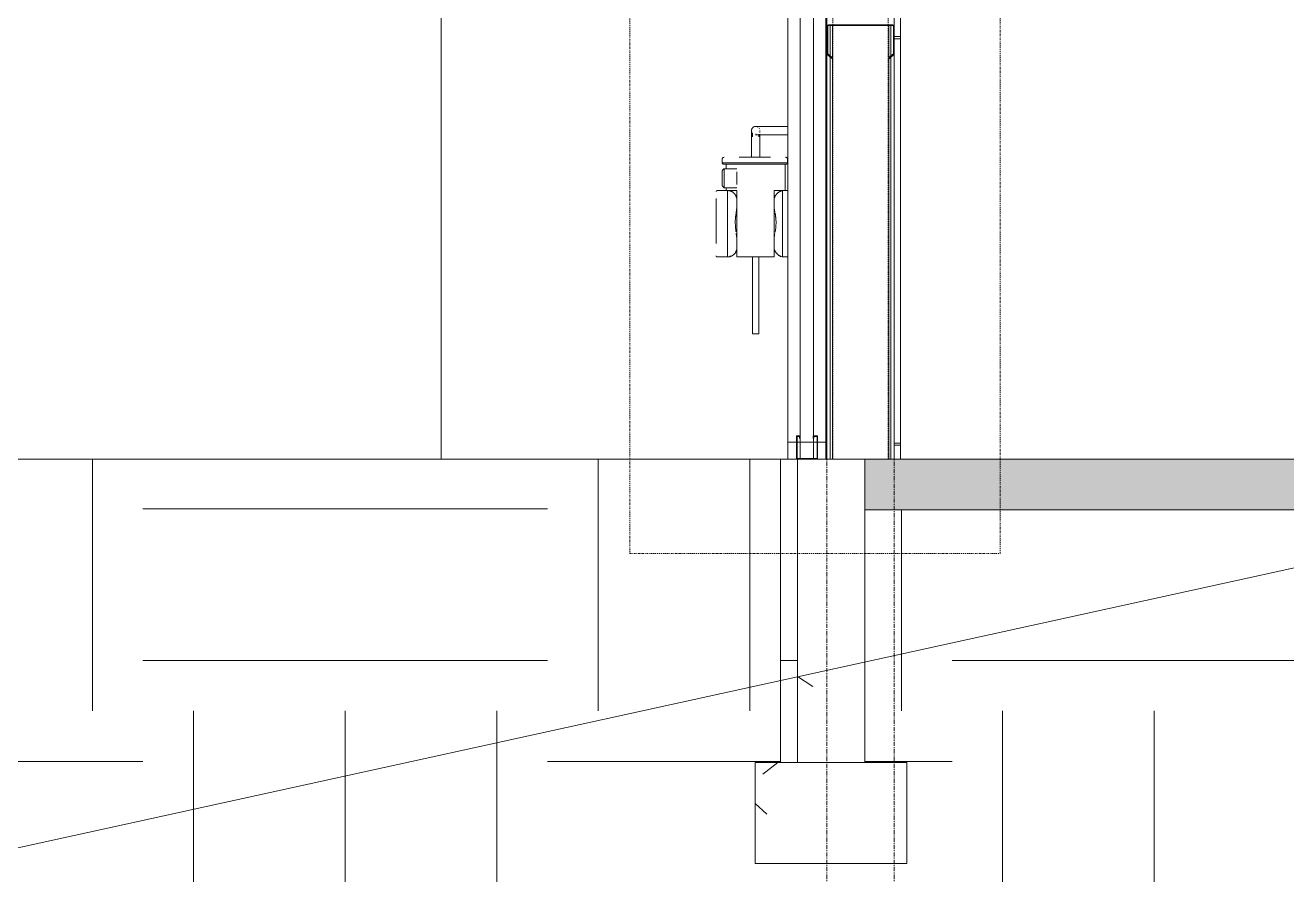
# Model space of a CAD drawing. Header units: inches. Extents: x -23565 to -21, y -324 to 853.
# Drawn here: x -9044.1 to -8894.4, y -49.3 to 51.5 of the extents above; entities that cross this region are included whole.
import ezdxf

# ---------------------------------------------------------------- set-up
doc = ezdxf.new("R2010")
doc.units = ezdxf.units.IN
doc.header["$MEASUREMENT"] = 0
for name, pattern in [('Dash Dot 3_16_', [0.3125, 0.1875, -0.0625, 0, -0.0625]), ('Grid Line 1_2_', [0.875, 0.5, -0.125, 0.125, -0.125]), ('Hidden 1_8_', [0.1875, 0.125, -0.0625])]:
    doc.linetypes.add(name, pattern=pattern)
for name, color, linetype, lineweight in [('A-ANNO-IDEN', 131, 'Continuous', 9), ('A-ANNO-SYMB', 150, 'Continuous', 9), ('A-FLOR', 192, 'Continuous', 13), ('A-FLOR-LEVL', 51, 'Continuous', 9), ('A-FLOR-MCUT', 51, 'Continuous', 9), ('A-FLOR-PATT', 8, 'Continuous', 25), ('A-GLAZ-CWMG', 51, 'Continuous', 13), ('A-WALL', 113, 'Continuous', 13), ('A-WALL-PATT', 111, 'Continuous', 25), ('C-TOPO', 7, 'Continuous', 13), ('E-ELEC-EQPM', 71, 'Continuous', 13), ('L-SITE-WALL', 31, 'Continuous', 13), ('P-SANR-FIXT', 6, 'Continuous', 13), ('S-BEAM', 12, 'Continuous', 13), ('S-COLS', 52, 'Continuous', 13), ('S-FNDN', 32, 'Continuous', 13), ('S-GRID', 1, 'Continuous', 9)]:
    doc.layers.add(name, color=color, linetype=linetype, lineweight=lineweight)
pattern_1 = [(50, (-21606.15, 72.08), (55.0854, -4.8198), [5.76, -63.36]), (355, (-21606.15, 72.08), (-10.6557, 57.7685), [4.608, -50.688]), (100.451, (-21601.557, 71.68), (44.4295, 52.9487), [4.895, -53.848]), (46.184, (-21606.15, 87.44), (81.9644, -12.712), [8.64, -95.04]), (96.636, (-21599.32, 86.38), (71.7815, 74.8124), [7.343, -80.772]), (351.184, (-21606.15, 87.44), (71.782, 74.8124), [6.912, -76.032]), (21, (-21598.47, 83.6), (45.842, -30.9215), [5.76, -63.36]), (326, (-21598.47, 83.6), (18.687, 55.6915), [4.608, -50.688]), (71.451, (-21594.65, 81.025), (64.529, 24.77), [4.895, -53.848]), (37.5, (-21606.148, 72.082), (0.9339, 25.56682), [2.534, -47.539, 2.534, -48.922, -50.88]), (37.5, (-21606.148, 72.082), (0.9339, 25.56682), [-101.53, 2.534, -48.346]), (7.5, (-21606.148, 72.082), (20.20404, 30.2913), [2.534, -26.803, 2.534, -46.387, -19.392]), (7.5, (-21606.148, 72.082), (20.20404, 30.2913), [-78.259, 2.534, -16.858]), (327.5, (-21623.274, 72.082), (40.9978, -1.7324), [2.534, -16.666, 2.534, -57.37, -79.488]), (327.5, (-21623.274, 72.082), (40.9978, -1.7324), [-79.104, 2.534, -76.954]), (317.5, (-21630.954, 72.082), (44.7889, 7.6878), [2.534, -22.426, 2.534, -37.248, -56.448]), (317.5, (-21630.954, 72.082), (44.7889, 7.6878), [-64.742, 2.534, -53.914])]

# ---------------------------------------------------------------- blocks, each defined once
blk = doc.blocks.new('Struct_Xcel_Sports Complex_rvt-4-Building Section - North_South looking West _ Fitness Center')
at = {"layer": 'A-FLOR-PATT', "lineweight": 9}
h = blk.add_hatch(dxfattribs=at)
h.set_pattern_fill('FP_58', color=256, style=0, pattern_type=2)
h.set_pattern_definition(pattern_1)
h.paths.add_polyline_path([(-21132.3, -6), (-21132.3, 0), (-22790.8, 0), (-22790.8, -6), (-21136.06, -6)], flags=0)
at = {"layer": 'A-WALL-PATT', "lineweight": 9}
h = blk.add_hatch(dxfattribs=at)
h.set_pattern_fill('FP_58', color=8, style=0, pattern_type=2)
h.set_pattern_definition(pattern_1)
h.paths.add_polyline_path([(-22798.8, -36), (-22790.8, -36), (-22790.8, 0), (-22798.8, 0), (-22798.8, -19.01)], flags=0)
at = {"layer": 'S-FNDN', "lineweight": 9}
h = blk.add_hatch(dxfattribs=at)
h.set_pattern_fill('FP_58', color=8, style=0, pattern_type=2)
h.set_pattern_definition(pattern_1)
h.paths.add_polyline_path([(-22803.8, -48), (-22785.8, -48), (-22785.8, -36), (-22803.8, -36)], flags=0)
at = {"layer": 'A-FLOR', "color": 7}
for p, q in [((-21132.3, 0), (-22790.8, 0)), ((-22790.8, -6), (-21132.3, -6))]:
    blk.add_line(p, q, dxfattribs=at)
at = {"layer": 'A-FLOR-MCUT', "color": 7, "lineweight": 13}
blk.add_line((-22790.8, 0), (-22790.8, -6), dxfattribs=at)
at = {"layer": 'A-WALL', "color": 7}
blk.add_line((-22790.8, -6), (-22790.8, 0), dxfattribs=at)
at = {"layer": 'L-SITE-WALL', "color": 7}
for p, q in [((-22790.8, 0), (-22798.8, 0)), ((-22798.8, 0), (-22798.8, -36)), ((-22790.8, -36), (-22790.8, -6)), ((-22798.8, -36), (-22790.8, -36))]:
    blk.add_line(p, q, dxfattribs=at)
at = {"layer": 'S-FNDN', "color": 7}
for p, q in [((-22785.8, -36), (-22803.8, -36)), ((-22803.8, -36), (-22803.8, -48)), ((-22785.8, -48), (-22785.8, -36)), ((-22803.8, -48), (-22785.8, -48))]:
    blk.add_line(p, q, dxfattribs=at)
blk = doc.blocks.new('Rectangular Mullion - Profile_Polycarbonate_Lower-1767611-Building Section - North_South looking West _ Fitness Center')
at = {"layer": 'A-GLAZ-CWMG', "color": 7}
for p, q in [((-22798.48, 2.75), (-22798.91, 2.75)), ((-22798.91, 2.75), (-22798.91, 0)), ((-22798.84, 0.06), (-22798.84, 2.69)), ((-22798.84, 2.69), (-22798.54, 2.69)), ((-22798.54, 2.69), (-22798.54, 2.5)), ((-22798.54, 2.5), (-22798.48, 2.5)), ((-22798.48, 2.5), (-22798.48, 2.75)), ((-22796.41, 2.75), (-22796.91, 2.75)), ((-22796.91, 2.75), (-22796.91, 2.5)), ((-22796.91, 2.5), (-22796.84, 2.5)), ((-22796.84, 2.5), (-22796.84, 2.69)), ((-22796.84, 2.69), (-22796.47, 2.69)), ((-22796.47, 2.69), (-22796.47, 0.06)), ((-22796.41, 0), (-22796.41, 2.75)), ((-22798.91, 0), (-22796.41, 0)), ((-22796.47, 0.06), (-22798.84, 0.06))]:
    blk.add_line(p, q, dxfattribs=at)
blk = doc.blocks.new('Transformer-Dry-Type-Siemens - 6x6x6-1004770-Building Section - North_South looking West _ Fitness Center')
at = {"layer": 'E-ELEC-EQPM', "color": 8, "lineweight": 9}
for p, q in [((-22913.05, 0), (-22913.05, 72)), ((-22913.05, 72), (-22841.05, 72)), ((-22913.05, 72), (-22841.05, 72)), ((-22913.05, 0), (-22913.05, 72)), ((-22841.05, 72), (-22841.05, 0)), ((-22841.05, 72), (-22841.05, 0))]:
    blk.add_line(p, q, dxfattribs=at)
blk = doc.blocks.new('Rectangular Mullion - Exterior 2_ x 4_5_-1135321-Building Section - North_South looking West _ Fitness Center')
at = {"layer": 'A-GLAZ-CWMG', "color": 8, "lineweight": 9}
for p, q in [((-22798.89, 2), (-22799.93, 2)), ((-22799.93, 2), (-22799.93, 0)), ((-22798.48, 2), (-22798.84, 2)), ((-22796.47, 2), (-22796.91, 2)), ((-22795.43, 2), (-22796.42, 2)), ((-22795.43, 0), (-22795.43, 2))]:
    blk.add_line(p, q, dxfattribs=at)
at = {"layer": 'A-GLAZ-CWMG', "color": 10, "lineweight": 9}
blk.add_line((-22796.91, 2), (-22798.48, 2), dxfattribs=at)
blk = doc.blocks.new('Rectangular Mullion - Exterior 2_ x 4_5_-1142382-Building Section - North_South looking West _ Fitness Center')
at = {"layer": 'A-GLAZ-CWMG', "color": 8, "lineweight": 9}
for p, q in [((-22799.93, 2), (-22799.93, 97)), ((-22795.43, 97), (-22795.43, 2)), ((-22798.89, 2), (-22799.93, 2)), ((-22798.48, 2), (-22798.84, 2)), ((-22796.47, 2), (-22796.91, 2)), ((-22795.43, 2), (-22796.42, 2))]:
    blk.add_line(p, q, dxfattribs=at)
at = {"layer": 'A-GLAZ-CWMG', "color": 10, "lineweight": 9}
blk.add_line((-22796.91, 2), (-22798.48, 2), dxfattribs=at)
blk = doc.blocks.new('Girt_C - 8_D-1665748-Building Section - North_South looking West _ Fitness Center')
at = {"layer": 'S-BEAM', "color": 7}
for p, q in [((-22795.3, 51.37), (-22795.3, 48.05)), ((-22795.19, 48.11), (-22795.19, 51.37)), ((-22787.49, 51.55), (-22795.12, 51.55)), ((-22795.12, 51.45), (-22787.49, 51.45)), ((-22787.41, 51.37), (-22787.41, 48.11)), ((-22787.3, 48.05), (-22787.3, 51.37)), ((-22795.3, 48.05), (-22794.73, 47.57)), ((-22794.66, 47.66), (-22795.19, 48.11)), ((-22787.41, 48.11), (-22787.95, 47.66)), ((-22787.88, 47.57), (-22787.3, 48.05)), ((-22794.73, 47.57), (-22794.66, 47.66)), ((-22787.95, 47.66), (-22787.88, 47.57))]:
    blk.add_line(p, q, dxfattribs=at)
for centre, radius, start, end in [((-22795.12, 51.37), 0.188, 90, 180), ((-22795.12, 51.37), 0.0782, 90, 176.9576), ((-22787.49, 51.37), 0.188, 0, 90), ((-22787.49, 51.37), 0.0782, 2.1227, 90)]:
    blk.add_arc(centre, radius, start, end, dxfattribs=at)
blk = doc.blocks.new('gas_meter-250_cfh_2214 - gas_meter-250_cfh_2214-1353211-Building Section - North_South looking West _ Fitness Center')
at = {"layer": 'P-SANR-FIXT', "color": 8, "lineweight": 9}
for p, q in [((-22803.32, 39.27), (-22803.31, 39.25)), ((-22799.93, 39.5), (-22803.13, 39.5)), ((-22804.24, 38.25), (-22804.24, 35.86)), ((-22804.12, 38.85), (-22804.12, 38.86)), ((-22804.12, 38.85), (-22804.12, 38.85)), ((-22803.74, 38.44), (-22803.74, 38.62)), ((-22803.37, 38.85), (-22803.37, 38.86)), ((-22803.24, 35.86), (-22803.24, 38.25)), ((-22803.13, 38.5), (-22799.93, 38.5)), ((-22807.72, 35.6), (-22807.72, 35.18)), ((-22807.72, 35.18), (-22805.72, 35.18)), ((-22807.65, 35.18), (-22807.72, 35.18)), ((-22805.72, 35), (-22807.56, 35)), ((-22807.56, 35), (-22807.31, 35)), ((-22806, 34.47), (-22807.49, 34.47)), ((-22807.49, 34.47), (-22807.49, 33.72)), ((-22807.24, 35), (-22807.24, 34.47)), ((-22807.24, 35), (-22805.74, 35)), ((-22801.97, 35.83), (-22805.72, 35.83)), ((-22805.72, 35.18), (-22801.97, 35.18)), ((-22801.97, 35), (-22805.72, 35)), ((-22803.74, 35.86), (-22804.24, 35.86)), ((-22803.24, 35.86), (-22803.74, 35.86)), ((-22801.97, 35.18), (-22799.97, 35.18)), ((-22800.13, 35), (-22801.97, 35)), ((-22801.97, 35), (-22800.24, 35)), ((-22800.24, 31.87), (-22800.24, 35)), ((-22800.19, 35), (-22800.13, 35)), ((-22799.97, 35.18), (-22800.04, 35.18)), ((-22799.97, 35.18), (-22799.97, 35.6)), ((-22807.72, 34.24), (-22807.72, 33.72)), ((-22807.72, 33.72), (-22807.72, 34.24)), ((-22807.72, 32.97), (-22807.72, 33.72)), ((-22807.72, 32.97), (-22807.72, 32.45)), ((-22807.72, 32.45), (-22807.72, 32.97)), ((-22807.49, 33.72), (-22807.49, 32.97)), ((-22807.49, 32.97), (-22807.49, 32.22)), ((-22806, 34.1), (-22806, 33.72)), ((-22806, 33.72), (-22806, 32.97)), ((-22806, 32.97), (-22806, 32.6)), ((-22807.08, 31.88), (-22808.31, 31.88)), ((-22807.49, 32.22), (-22806, 32.22)), ((-22807.24, 32.22), (-22807.24, 31.87)), ((-22807.08, 31.41), (-22807.08, 31.88)), ((-22807.08, 31.88), (-22806, 31.88)), ((-22806, 31.88), (-22806, 30.94)), ((-22801.56, 30.9), (-22801.56, 31.88)), ((-22801.56, 31.88), (-22800.58, 31.88)), ((-22799.93, 31.88), (-22800.58, 31.88)), ((-22800.58, 31.88), (-22800.58, 30.94)), ((-22808.43, 30.93), (-22808.43, 25.59)), ((-22807.08, 30.94), (-22807.08, 31.37)), ((-22807.08, 25.6), (-22807.08, 30.94)), ((-22806, 30.94), (-22806, 30.88)), ((-22806, 30.88), (-22806, 29.8)), ((-22801.56, 30.9), (-22801.56, 30.9)), ((-22801.56, 30.88), (-22801.56, 30.89)), ((-22801.56, 29.87), (-22801.56, 30.88)), ((-22800.58, 30.94), (-22800.58, 25.6)), ((-22806, 29.8), (-22806, 27.83)), ((-22801.56, 27.83), (-22801.56, 29.87)), ((-22806, 27.83), (-22806, 26.29)), ((-22801.56, 26.21), (-22801.56, 27.83)), ((-22807.08, 24), (-22807.08, 25.6)), ((-22806, 26.33), (-22806, 25.54)), ((-22806, 25.54), (-22806, 24.94)), ((-22801.56, 25.53), (-22801.56, 26.21)), ((-22801.56, 24.98), (-22801.56, 25.53)), ((-22800.58, 25.6), (-22800.58, 24)), ((-22808.31, 24), (-22807.08, 24)), ((-22806.81, 24.08), (-22806.67, 24.08)), ((-22806, 24.94), (-22806, 24)), ((-22803.74, 24), (-22806, 24)), ((-22804.12, 24), (-22804.12, 14.86)), ((-22801.56, 24), (-22803.74, 24)), ((-22803.37, 14.86), (-22803.37, 24)), ((-22801.56, 24), (-22801.56, 24.98)), ((-22800.81, 24.08), (-22800.77, 24.08)), ((-22800.58, 24), (-22799.93, 24)), ((-22803.74, 14.86), (-22804.12, 14.86)), ((-22803.37, 14.86), (-22803.74, 14.86))]:
    blk.add_line(p, q, dxfattribs=at)
at = {"layer": 'P-SANR-FIXT', "color": 8, "lineweight": 9, "flags": 128}
for points in [[(-22804.24, 39), (-22804.24, 39.02), (-22804.24, 39.04), (-22804.24, 39.06), (-22804.23, 39.08), (-22804.23, 39.1), (-22804.23, 39.12), (-22804.22, 39.14), (-22804.21, 39.16), (-22804.21, 39.18), (-22804.2, 39.19), (-22804.19, 39.21), (-22804.18, 39.23), (-22804.17, 39.25), (-22804.16, 39.27), (-22804.15, 39.28), (-22804.14, 39.3), (-22804.13, 39.31), (-22804.12, 39.33), (-22804.1, 39.34), (-22804.09, 39.36), (-22804.07, 39.37), (-22804.06, 39.39), (-22804.04, 39.4), (-22804.03, 39.41), (-22804.01, 39.42), (-22803.99, 39.43), (-22803.98, 39.44), (-22803.96, 39.45), (-22803.94, 39.46), (-22803.92, 39.47), (-22803.9, 39.47), (-22803.88, 39.48), (-22803.86, 39.48), (-22803.84, 39.49), (-22803.83, 39.49), (-22803.81, 39.5), (-22803.79, 39.5), (-22803.77, 39.5), (-22803.75, 39.5), (-22803.74, 39.5)], [(-22804.24, 38.25), (-22804.24, 38.28), (-22804.24, 38.31), (-22804.24, 38.34), (-22804.24, 38.37), (-22804.24, 38.4), (-22804.24, 38.43), (-22804.24, 38.46), (-22804.24, 38.49), (-22804.24, 38.51), (-22804.24, 38.54), (-22804.24, 38.57), (-22804.24, 38.6), (-22804.24, 38.62), (-22804.24, 38.65), (-22804.24, 38.67), (-22804.24, 38.7), (-22804.24, 38.72), (-22804.24, 38.74), (-22804.24, 38.77), (-22804.24, 38.79), (-22804.24, 38.81), (-22804.24, 38.83), (-22804.24, 38.85), (-22804.24, 38.86), (-22804.24, 38.88), (-22804.24, 38.9), (-22804.24, 38.91), (-22804.24, 38.93), (-22804.24, 38.94), (-22804.24, 38.95), (-22804.24, 38.96), (-22804.24, 38.97), (-22804.24, 38.98), (-22804.24, 38.98), (-22804.24, 38.99), (-22804.24, 38.99), (-22804.24, 39), (-22804.24, 39), (-22804.24, 39)], [(-22803.74, 39.5), (-22803.72, 39.5), (-22803.7, 39.5), (-22803.68, 39.5), (-22803.66, 39.49), (-22803.64, 39.49), (-22803.62, 39.49), (-22803.6, 39.48), (-22803.58, 39.47), (-22803.56, 39.47), (-22803.55, 39.46), (-22803.53, 39.45), (-22803.51, 39.44), (-22803.49, 39.43), (-22803.47, 39.42)], [(-22803.13, 39.5), (-22803.15, 39.5), (-22803.18, 39.5), (-22803.2, 39.5), (-22803.23, 39.5), (-22803.25, 39.5), (-22803.27, 39.5), (-22803.3, 39.5), (-22803.32, 39.5), (-22803.34, 39.5), (-22803.37, 39.5), (-22803.39, 39.5), (-22803.41, 39.5), (-22803.43, 39.5), (-22803.45, 39.5), (-22803.47, 39.5), (-22803.49, 39.5), (-22803.51, 39.5), (-22803.53, 39.5), (-22803.55, 39.5), (-22803.57, 39.5), (-22803.58, 39.5), (-22803.6, 39.5), (-22803.62, 39.5), (-22803.63, 39.5), (-22803.64, 39.5), (-22803.66, 39.5), (-22803.67, 39.5), (-22803.68, 39.5), (-22803.69, 39.5), (-22803.7, 39.5), (-22803.71, 39.5), (-22803.71, 39.5), (-22803.72, 39.5), (-22803.73, 39.5), (-22803.73, 39.5), (-22803.74, 39.5), (-22803.74, 39.5), (-22803.74, 39.5), (-22803.74, 39.5)], [(-22803.24, 39.03), (-22803.24, 39.01), (-22803.24, 39)], [(-22803.24, 39), (-22803.24, 39), (-22803.24, 39), (-22803.24, 38.99), (-22803.24, 38.99), (-22803.24, 38.99)], [(-22804.12, 38.74), (-22804.12, 38.72), (-22804.12, 38.71), (-22804.12, 38.69), (-22804.12, 38.67), (-22804.12, 38.65), (-22804.12, 38.63), (-22804.12, 38.61), (-22804.12, 38.58), (-22804.12, 38.56), (-22804.12, 38.54), (-22804.12, 38.51), (-22804.12, 38.48), (-22804.12, 38.46), (-22804.12, 38.43), (-22804.12, 38.4), (-22804.12, 38.38), (-22804.12, 38.35), (-22804.12, 38.32), (-22804.12, 38.29), (-22804.12, 38.26)], [(-22804.12, 38.28), (-22804.12, 38.32), (-22804.12, 38.35), (-22804.12, 38.39), (-22804.12, 38.42), (-22804.12, 38.45), (-22804.12, 38.48), (-22804.12, 38.51), (-22804.12, 38.54), (-22804.12, 38.57), (-22804.12, 38.6), (-22804.12, 38.63), (-22804.12, 38.65), (-22804.12, 38.67), (-22804.12, 38.7), (-22804.12, 38.72), (-22804.12, 38.74)], [(-22803.74, 38.5), (-22803.74, 38.5), (-22803.74, 38.5), (-22803.74, 38.5), (-22803.73, 38.5), (-22803.73, 38.5), (-22803.72, 38.5), (-22803.72, 38.5), (-22803.71, 38.5), (-22803.7, 38.5), (-22803.69, 38.5), (-22803.68, 38.5), (-22803.67, 38.5), (-22803.66, 38.5), (-22803.65, 38.5), (-22803.63, 38.5), (-22803.62, 38.5), (-22803.6, 38.5), (-22803.59, 38.5), (-22803.57, 38.5), (-22803.56, 38.5), (-22803.54, 38.5), (-22803.52, 38.5), (-22803.5, 38.5), (-22803.48, 38.5), (-22803.46, 38.5), (-22803.44, 38.5), (-22803.42, 38.5), (-22803.4, 38.5), (-22803.37, 38.5), (-22803.35, 38.5), (-22803.33, 38.5), (-22803.3, 38.5), (-22803.28, 38.5), (-22803.26, 38.5), (-22803.23, 38.5), (-22803.21, 38.5), (-22803.18, 38.5), (-22803.16, 38.5), (-22803.14, 38.5), (-22803.13, 38.5)], [(-22803.37, 38.48), (-22803.37, 38.5), (-22803.37, 38.53), (-22803.37, 38.55), (-22803.37, 38.58)], [(-22803.37, 38.43), (-22803.37, 38.4), (-22803.37, 38.36), (-22803.37, 38.33), (-22803.37, 38.29)], [(-22803.37, 38.25), (-22803.37, 38.28), (-22803.37, 38.31), (-22803.37, 38.34), (-22803.37, 38.37), (-22803.37, 38.4), (-22803.37, 38.42)], [(-22803.24, 38.87), (-22803.24, 38.85), (-22803.24, 38.83), (-22803.24, 38.81), (-22803.24, 38.79), (-22803.24, 38.77), (-22803.24, 38.75)], [(-22803.24, 38.58), (-22803.24, 38.55), (-22803.24, 38.52), (-22803.24, 38.49), (-22803.24, 38.47), (-22803.24, 38.44), (-22803.24, 38.41), (-22803.24, 38.38), (-22803.24, 38.35), (-22803.24, 38.32), (-22803.24, 38.29), (-22803.24, 38.26), (-22803.24, 38.25)], [(-22807.72, 35.6), (-22807.72, 35.61), (-22807.72, 35.62), (-22807.72, 35.63), (-22807.72, 35.64), (-22807.72, 35.64), (-22807.71, 35.65), (-22807.71, 35.66), (-22807.71, 35.67), (-22807.7, 35.68), (-22807.7, 35.69), (-22807.7, 35.7), (-22807.69, 35.71), (-22807.69, 35.71), (-22807.68, 35.72), (-22807.68, 35.73), (-22807.67, 35.74), (-22807.67, 35.74), (-22807.66, 35.75), (-22807.66, 35.76), (-22807.65, 35.77), (-22807.64, 35.77), (-22807.64, 35.78), (-22807.63, 35.78), (-22807.62, 35.79), (-22807.61, 35.79), (-22807.6, 35.8), (-22807.6, 35.8), (-22807.59, 35.81), (-22807.58, 35.81), (-22807.57, 35.82), (-22807.56, 35.82), (-22807.55, 35.82), (-22807.54, 35.82), (-22807.54, 35.83), (-22807.53, 35.83), (-22807.52, 35.83), (-22807.51, 35.83), (-22807.5, 35.83), (-22807.49, 35.83), (-22807.49, 35.83)], [(-22807.56, 35), (-22807.57, 35), (-22807.58, 35.01), (-22807.59, 35.01), (-22807.6, 35.02), (-22807.6, 35.02), (-22807.61, 35.02), (-22807.62, 35.03), (-22807.63, 35.04), (-22807.64, 35.04), (-22807.64, 35.05), (-22807.65, 35.05), (-22807.66, 35.06), (-22807.66, 35.07), (-22807.67, 35.08), (-22807.68, 35.08), (-22807.68, 35.09), (-22807.69, 35.1), (-22807.69, 35.11), (-22807.7, 35.12), (-22807.7, 35.12), (-22807.7, 35.13), (-22807.71, 35.14), (-22807.71, 35.15), (-22807.71, 35.16), (-22807.72, 35.17), (-22807.72, 35.18), (-22807.72, 35.18)], [(-22807.72, 34.24), (-22807.7, 34.27), (-22807.68, 34.3), (-22807.65, 34.33), (-22807.63, 34.35), (-22807.6, 34.38), (-22807.58, 34.4), (-22807.55, 34.43), (-22807.52, 34.45), (-22807.49, 34.47)], [(-22800.2, 35.83), (-22800.19, 35.83), (-22800.18, 35.83), (-22800.17, 35.83), (-22800.17, 35.83), (-22800.16, 35.83), (-22800.15, 35.82), (-22800.14, 35.82), (-22800.13, 35.82), (-22800.12, 35.82), (-22800.11, 35.81), (-22800.1, 35.81), (-22800.1, 35.81), (-22800.09, 35.8), (-22800.08, 35.8), (-22800.07, 35.79), (-22800.06, 35.79), (-22800.06, 35.78), (-22800.05, 35.77), (-22800.04, 35.77), (-22800.04, 35.76), (-22800.03, 35.75), (-22800.02, 35.75), (-22800.02, 35.74), (-22800.01, 35.73), (-22800.01, 35.72), (-22800, 35.72), (-22800, 35.71), (-22799.99, 35.7), (-22799.99, 35.69), (-22799.99, 35.68), (-22799.98, 35.67), (-22799.98, 35.67), (-22799.98, 35.66), (-22799.97, 35.65), (-22799.97, 35.64), (-22799.97, 35.63), (-22799.97, 35.62), (-22799.97, 35.61), (-22799.97, 35.6), (-22799.97, 35.6)], [(-22799.97, 35.18), (-22799.97, 35.17), (-22799.97, 35.16), (-22799.98, 35.15), (-22799.98, 35.14), (-22799.98, 35.13), (-22799.99, 35.13), (-22799.99, 35.12), (-22800, 35.11), (-22800, 35.1), (-22800.01, 35.09), (-22800.01, 35.08), (-22800.02, 35.08), (-22800.03, 35.07), (-22800.03, 35.06), (-22800.04, 35.06), (-22800.05, 35.05), (-22800.05, 35.04), (-22800.06, 35.04), (-22800.07, 35.03), (-22800.08, 35.03), (-22800.08, 35.02), (-22800.09, 35.02), (-22800.1, 35.01), (-22800.11, 35.01), (-22800.12, 35), (-22800.13, 35), (-22800.13, 35)], [(-22808.43, 31.76), (-22808.43, 31.77), (-22808.43, 31.77), (-22808.43, 31.77), (-22808.43, 31.78), (-22808.43, 31.78), (-22808.42, 31.79), (-22808.42, 31.79), (-22808.42, 31.8), (-22808.42, 31.8), (-22808.42, 31.81), (-22808.42, 31.81), (-22808.42, 31.82), (-22808.41, 31.82), (-22808.41, 31.82), (-22808.41, 31.83), (-22808.41, 31.83), (-22808.4, 31.83), (-22808.4, 31.84), (-22808.4, 31.84), (-22808.39, 31.85), (-22808.39, 31.85), (-22808.39, 31.85), (-22808.38, 31.85), (-22808.38, 31.86), (-22808.37, 31.86), (-22808.37, 31.86), (-22808.37, 31.86), (-22808.36, 31.87), (-22808.36, 31.87), (-22808.35, 31.87), (-22808.35, 31.87), (-22808.34, 31.87), (-22808.34, 31.87), (-22808.34, 31.88), (-22808.33, 31.88), (-22808.33, 31.88), (-22808.32, 31.88), (-22808.32, 31.88), (-22808.31, 31.88)], [(-22807.49, 32.22), (-22807.52, 32.24), (-22807.55, 32.26), (-22807.58, 32.29), (-22807.6, 32.31), (-22807.63, 32.34), (-22807.65, 32.36), (-22807.68, 32.39), (-22807.7, 32.42), (-22807.72, 32.45)], [(-22808.31, 24), (-22808.32, 24), (-22808.32, 24), (-22808.32, 24), (-22808.33, 24), (-22808.33, 24), (-22808.34, 24), (-22808.34, 24), (-22808.35, 24.01), (-22808.35, 24.01), (-22808.36, 24.01), (-22808.36, 24.01), (-22808.37, 24.01), (-22808.37, 24.02), (-22808.37, 24.02), (-22808.38, 24.02), (-22808.38, 24.02), (-22808.38, 24.03), (-22808.39, 24.03), (-22808.39, 24.03), (-22808.4, 24.04), (-22808.4, 24.04), (-22808.4, 24.04), (-22808.4, 24.05), (-22808.41, 24.05), (-22808.41, 24.05), (-22808.41, 24.06), (-22808.41, 24.06), (-22808.42, 24.07), (-22808.42, 24.07), (-22808.42, 24.08), (-22808.42, 24.08), (-22808.42, 24.08), (-22808.42, 24.09), (-22808.43, 24.09), (-22808.43, 24.1), (-22808.43, 24.1), (-22808.43, 24.11), (-22808.43, 24.11), (-22808.43, 24.12), (-22808.43, 24.12)]]:
    blk.add_lwpolyline(points, dxfattribs=at)
at = {"layer": 'P-SANR-FIXT', "color": 8, "lineweight": 9}
for points, knots in [([(-22806, 30.94), (-22806.01, 31), (-22806.03, 31.08), (-22806.07, 31.18), (-22806.1, 31.25), (-22806.13, 31.32), (-22806.17, 31.39), (-22806.21, 31.45), (-22806.26, 31.5), (-22806.31, 31.55), (-22806.35, 31.6), (-22806.4, 31.64), (-22806.45, 31.68), (-22806.5, 31.71), (-22806.55, 31.74), (-22806.6, 31.76), (-22806.65, 31.79), (-22806.71, 31.81), (-22806.76, 31.83), (-22806.8, 31.84), (-22806.84, 31.85), (-22806.89, 31.86), (-22806.95, 31.87), (-22807.01, 31.88), (-22807.05, 31.88), (-22807.08, 31.88)], [0, 0, 0, 0, 0.071429, 0.107143, 0.142857, 0.178571, 0.214286, 0.25, 0.285714, 0.321429, 0.357143, 0.392857, 0.428571, 0.464286, 0.5, 0.535714, 0.571429, 0.625, 0.678571, 0.705357, 0.732143, 0.785714, 0.839286, 0.892857, 1, 1, 1, 1]), ([(-22806.19, 31.42), (-22806.2, 31.42), (-22806.21, 31.44), (-22806.22, 31.46), (-22806.25, 31.49), (-22806.27, 31.52), (-22806.29, 31.53), (-22806.29, 31.54)], [0.25, 0.25, 0.25, 0.25, 0.265625, 0.28125, 0.3125, 0.34375, 0.375, 0.375, 0.375, 0.375]), ([(-22806.29, 31.54), (-22806.29, 31.53), (-22806.27, 31.52), (-22806.25, 31.49), (-22806.22, 31.46), (-22806.21, 31.44), (-22806.2, 31.42), (-22806.19, 31.42)], [0.625, 0.625, 0.625, 0.625, 0.65625, 0.6875, 0.71875, 0.734375, 0.75, 0.75, 0.75, 0.75]), ([(-22800.58, 31.88), (-22800.61, 31.87), (-22800.67, 31.86), (-22800.75, 31.82), (-22800.82, 31.79), (-22800.88, 31.77), (-22800.93, 31.74), (-22800.99, 31.7), (-22801.04, 31.66), (-22801.1, 31.62), (-22801.15, 31.58), (-22801.19, 31.54), (-22801.22, 31.51), (-22801.27, 31.46), (-22801.34, 31.37), (-22801.41, 31.27), (-22801.46, 31.17), (-22801.51, 31.06), (-22801.54, 30.96), (-22801.56, 30.9)], [0, 0, 0, 0, 0.1, 0.2, 0.25, 0.3, 0.35, 0.4, 0.45, 0.5, 0.55, 0.575, 0.6, 0.65, 0.7, 0.8, 0.85, 0.9, 1, 1, 1, 1]), ([(-22801.31, 31.41), (-22801.3, 31.41), (-22801.29, 31.43), (-22801.27, 31.45), (-22801.24, 31.48), (-22801.21, 31.51), (-22801.2, 31.53), (-22801.19, 31.54)], [0.25, 0.25, 0.25, 0.25, 0.265625, 0.28125, 0.3125, 0.34375, 0.375, 0.375, 0.375, 0.375]), ([(-22801.19, 31.54), (-22801.2, 31.53), (-22801.21, 31.51), (-22801.24, 31.48), (-22801.27, 31.45), (-22801.29, 31.43), (-22801.3, 31.41), (-22801.31, 31.41)], [0.625, 0.625, 0.625, 0.625, 0.65625, 0.6875, 0.71875, 0.734375, 0.75, 0.75, 0.75, 0.75]), ([(-22806, 30.94), (-22806.01, 30.99), (-22806.03, 31.07), (-22806.06, 31.16), (-22806.07, 31.2), (-22806.08, 31.22)], [0, 0, 0, 0, 0.0625, 0.09375, 0.125, 0.125, 0.125, 0.125]), ([(-22801.45, 31.19), (-22801.46, 31.17), (-22801.48, 31.13), (-22801.52, 31.03), (-22801.54, 30.96), (-22801.56, 30.9)], [0.875, 0.875, 0.875, 0.875, 0.90625, 0.9375, 1, 1, 1, 1]), ([(-22806.16, 27.83), (-22806.17, 28.01), (-22806.17, 28.27), (-22806.15, 28.56), (-22806.13, 28.73), (-22806.12, 28.86), (-22806.1, 28.98), (-22806.09, 29.07), (-22806.08, 29.12), (-22806.08, 29.13)], [0, 0, 0, 0, 0.25, 0.375, 0.4375, 0.5, 0.5625, 0.625, 0.6418325, 0.6418325, 0.6418325, 0.6418325]), ([(-22806.07, 29.23), (-22806.06, 29.27), (-22806.05, 29.38), (-22806.03, 29.57), (-22806.01, 29.72), (-22806, 29.8)], [0.6909841, 0.6909841, 0.6909841, 0.6909841, 0.75, 0.875, 1, 1, 1, 1]), ([(-22801.56, 29.87), (-22801.55, 29.8), (-22801.52, 29.64), (-22801.49, 29.44), (-22801.47, 29.32), (-22801.46, 29.28)], [0, 0, 0, 0, 0.125, 0.25, 0.3106526, 0.3106526, 0.3106526, 0.3106526]), ([(-22801.44, 29.19), (-22801.44, 29.18), (-22801.43, 29.12), (-22801.41, 29.03), (-22801.39, 28.9), (-22801.38, 28.77), (-22801.36, 28.6), (-22801.33, 28.29), (-22801.33, 28.01), (-22801.34, 27.83)], [0.3586078, 0.3586078, 0.3586078, 0.3586078, 0.375, 0.4375, 0.5, 0.5625, 0.625, 0.75, 1, 1, 1, 1]), ([(-22806.08, 26.99), (-22806.08, 27), (-22806.1, 27.11), (-22806.12, 27.3), (-22806.15, 27.57), (-22806.16, 27.74), (-22806.16, 27.83)], [0.4646636, 0.4646636, 0.4646636, 0.4646636, 0.5, 0.6666667, 0.8333333, 1, 1, 1, 1]), ([(-22801.34, 27.83), (-22801.34, 27.74), (-22801.36, 27.55), (-22801.39, 27.27), (-22801.42, 27.07), (-22801.44, 26.95), (-22801.44, 26.93)], [0, 0, 0, 0, 0.1666667, 0.3333333, 0.5, 0.5409824, 0.5409824, 0.5409824, 0.5409824]), ([(-22807.08, 24), (-22807.06, 24), (-22807.02, 24), (-22806.95, 24.01), (-22806.9, 24.02), (-22806.85, 24.02), (-22806.81, 24.03), (-22806.76, 24.05), (-22806.71, 24.07), (-22806.66, 24.09), (-22806.61, 24.11), (-22806.58, 24.12), (-22806.55, 24.14), (-22806.52, 24.16), (-22806.48, 24.18), (-22806.43, 24.21), (-22806.39, 24.25), (-22806.35, 24.28), (-22806.32, 24.31), (-22806.29, 24.34), (-22806.26, 24.38), (-22806.21, 24.43), (-22806.16, 24.5), (-22806.12, 24.58), (-22806.08, 24.66), (-22806.04, 24.77), (-22806.01, 24.87), (-22806, 24.94)], [0, 0, 0, 0, 0.083333, 0.166667, 0.208333, 0.25, 0.291667, 0.333333, 0.375, 0.416667, 0.458333, 0.479167, 0.5, 0.520833, 0.541667, 0.583333, 0.625, 0.645833, 0.666667, 0.6875, 0.708333, 0.75, 0.791667, 0.833333, 0.875, 0.916667, 1, 1, 1, 1]), ([(-22806.42, 24.22), (-22806.43, 24.22), (-22806.44, 24.21), (-22806.47, 24.19), (-22806.5, 24.17), (-22806.52, 24.16), (-22806.52, 24.16)], [0.3, 0.3, 0.3, 0.3, 0.3125, 0.325, 0.35, 0.35763864, 0.35763864, 0.35763864, 0.35763864]), ([(-22806.52, 24.16), (-22806.52, 24.16), (-22806.5, 24.17), (-22806.47, 24.19), (-22806.44, 24.21), (-22806.43, 24.22), (-22806.42, 24.22)], [0.64247023, 0.64247023, 0.64247023, 0.64247023, 0.65, 0.675, 0.6875, 0.7, 0.7, 0.7, 0.7]), ([(-22806.24, 24.39), (-22806.23, 24.41), (-22806.2, 24.45), (-22806.17, 24.49), (-22806.16, 24.51), (-22806.16, 24.51)], [0.8, 0.8, 0.8, 0.8, 0.825, 0.85, 0.85206056, 0.85206056, 0.85206056, 0.85206056]), ([(-22801.56, 24.98), (-22801.54, 24.91), (-22801.51, 24.82), (-22801.46, 24.71), (-22801.41, 24.61), (-22801.34, 24.51), (-22801.27, 24.42), (-22801.2, 24.35), (-22801.13, 24.28), (-22801.06, 24.23), (-22801.01, 24.19), (-22800.98, 24.17), (-22800.94, 24.15), (-22800.88, 24.11), (-22800.8, 24.07), (-22800.7, 24.03), (-22800.63, 24.01), (-22800.58, 24)], [0, 0, 0, 0, 0.1, 0.15, 0.2, 0.3, 0.35, 0.4, 0.475, 0.55, 0.5875, 0.60625, 0.625, 0.7, 0.775, 0.85, 1, 1, 1, 1]), ([(-22801.37, 24.56), (-22801.36, 24.55), (-22801.34, 24.52), (-22801.31, 24.47), (-22801.27, 24.43), (-22801.26, 24.41)], [0.1389599, 0.1389599, 0.1389599, 0.1389599, 0.15, 0.175, 0.2, 0.2, 0.2, 0.2])]:
    blk.add_open_spline(points, degree=3, knots=knots, dxfattribs=at)
for points in [[(-22806, 26.29), (-22806.01, 26.37), (-22806.03, 26.53), (-22806.05, 26.7), (-22806.06, 26.78)], [(-22801.48, 26.73), (-22801.49, 26.64), (-22801.52, 26.46), (-22801.55, 26.29), (-22801.56, 26.21)], [(-22806.09, 24.63), (-22806.07, 24.68), (-22806.04, 24.77), (-22806.01, 24.88), (-22806, 24.94)], [(-22801.56, 24.98), (-22801.54, 24.92), (-22801.51, 24.81), (-22801.46, 24.71), (-22801.43, 24.66)]]:
    blk.add_open_spline(points, degree=3, dxfattribs=at)
blk = doc.blocks.new('C-Channel-Column - C8X13_7-1665977-Building Section - North_South looking West _ Fitness Center')
at = {"layer": 'S-COLS', "color": 8, "linetype": 'Hidden 1_8_', "lineweight": 9}
for p, q in [((-22794.59, 96.42), (-22794.59, 142.44)), ((-22788.02, 96.43), (-22788.02, 142.44)), ((-22794.59, 51.55), (-22794.59, 96.32)), ((-22788.02, 51.55), (-22788.02, 96.33)), ((-22794.59, 0), (-22794.59, 51.45)), ((-22788.02, 0), (-22788.02, 51.45))]:
    blk.add_line(p, q, dxfattribs=at)

msp = doc.modelspace()

# ---------------------------------------------------------------- hatches: boundary and pattern name
at = {"layer": 'A-WALL-PATT', "lineweight": 9}
h = msp.add_hatch(dxfattribs=at)
h.set_pattern_fill('FP_6', color=8, style=0, pattern_type=2)
h.set_pattern_definition([(90, (-23337.7, 677.25), (-193, -193), [48, -145]), (180, (-23337.7, 677.25), (-2e-14, -193), [96, -97]), (270, (-23433.7, 725.25), (-193, -193), [48, -145]), (180, (-23337.7, 725.25), (-2e-14, -193), [96, -97]), (270, (-23434.2, 725.25), (-193, -193), [48, -145]), (180, (-23434.2, 725.25), (-2e-14, -193), [96, -97]), (90, (-23530.2, 677.25), (-193, -193), [48, -145]), (180, (-23434.2, 677.25), (-2e-14, -193), [96, -97]), (90, (-23385.46, 725.5), (-193, -193), [48, -145]), (180, (-23337.33, 725.5), (-2e-14, -193), [48.125, -144.875]), (180, (-23337.33, 773.5), (-2e-14, -193), [48.125, -144.875]), (90, (-23481.96, 725.5), (-193, -193), [48, -145]), (180, (-23385.96, 725.5), (-2e-14, -193), [96, -97]), (270, (-23385.96, 773.5), (-193, -193), [48, -145]), (180, (-23385.96, 773.5), (-2e-14, -193), [96, -97]), (180, (-23482.46, 725.5), (-2e-14, -193), [48, -145]), (270, (-23482.46, 773.5), (-193, -193), [48, -145]), (180, (-23482.46, 773.5), (-2e-14, -193), [48, -145]), (90, (-23337.7, 773.75), (-193, -193), [48, -145]), (180, (-23337.7, 773.75), (-2e-14, -193), [96, -97]), (270, (-23433.7, 821.75), (-193, -193), [48, -145]), (180, (-23337.7, 821.75), (-2e-14, -193), [96, -97]), (270, (-23434.2, 821.75), (-193, -193), [48, -145]), (180, (-23434.2, 821.75), (-2e-14, -193), [96, -97]), (90, (-23530.2, 773.75), (-193, -193), [48, -145]), (180, (-23434.2, 773.75), (-2e-14, -193), [96, -97]), (90, (-23385.46, 822), (-193, -193), [48, -145]), (180, (-23337.33, 822), (-2e-14, -193), [48.125, -144.875]), (180, (-23337.33, 870), (-2e-14, -193), [48.125, -144.875]), (90, (-23481.96, 822), (-193, -193), [48, -145]), (180, (-23385.96, 822), (-2e-14, -193), [96, -97]), (270, (-23385.96, 870), (-193, -193), [48, -145]), (180, (-23385.96, 870), (-2e-14, -193), [96, -97]), (180, (-23482.46, 822), (-2e-14, -193), [48, -145]), (270, (-23482.46, 870), (-193, -193), [48, -145]), (180, (-23482.46, 870), (-2e-14, -193), [48, -145])])
h.paths.add_polyline_path([(-8940.21069, 0), (-8940.21069, 144.67524), (-8940.96069, 144.64399), (-8940.96069, 142.625), (-8941.07007, 142.6209), (-8941.07007, 144.63943), (-8948.85132, 144.31066), (-8948.85975, 142.62235), (-8948.96069, 142.625), (-8948.96069, 146.5), (-8952.27319, 146.36198), (-8952.27319, 145.5), (-8949.08569, 145.5), (-8949.08569, 0), (-8948.96069, 0), (-8948.96069, 142.4375), (-8948.77319, 142.4375), (-8948.76569, 142.54688), (-8941.14813, 142.54688), (-8941.06163, 142.4375), (-8940.96069, 142.4375), (-8940.96069, 0)], flags=0)
h.paths.add_polyline_path([(-8952.27319, 153.86849), (-8948.96069, 154.00651), (-8948.96069, 155.44531), (-8952.27319, 155.36979)], flags=0)
h.paths.add_polyline_path([(-8952.27319, 157.37152), (-8940.21069, 157.87413), (-8940.21069, 188.72048), (-8952.27319, 188.72048), (-8952.27319, 162.35675)], flags=0)
h = msp.add_hatch(dxfattribs=at)
h.set_pattern_fill('FP_56', color=8, style=0, pattern_type=2)
h.set_pattern_definition([(0, (-21606.148, 72.082), (0, 24), []), (90, (-21606.148, 72.082), (-24, 1e-15), [])])
h.paths.add_polyline_path([(-8954.46069, -36), (-8952.46069, -36), (-8952.46069, 0), (-8954.46069, 0), (-8954.46069, -19.01125)], flags=0)
at = {"layer": 'C-TOPO', "lineweight": 9}
h = msp.add_hatch(dxfattribs=at)
h.set_pattern_fill('FP_49', color=8, style=0, pattern_type=2)
h.set_pattern_definition([(0, (-21606.15, 72.08), (48, 48), [48, -48]), (0, (-21606.15, 90.08), (48, 48), [48, -48]), (0, (-21606.15, 108.08), (48, 48), [48, -48]), (90, (-21600.15, 114.08), (-48, 48), [48, -48]), (90, (-21582.15, 114.08), (-48, 48), [48, -48]), (90, (-21564.15, 114.08), (-48, 48), [48, -48])])
h.paths.add_polyline_path([(-8412.91623, -99.61925), (-7278.60553, -99.61925), (-7278.60553, -48), (-7290.96069, -48), (-7290.96069, -36), (-7285.96069, -36), (-7285.96069, -6), (-8944.46069, -6), (-8944.46069, -36), (-8939.46069, -36), (-8939.46069, -48), (-8957.46069, -48), (-8957.46069, -36), (-8954.46069, -36), (-8954.46069, 0), (-9187.53623, 0), (-9187.53623, -99.61925), (-8417.81184, -99.61925)], flags=0)

# ---------------------------------------------------------------- linework, layer by layer
at = {"layer": 'A-ANNO-IDEN', "color": 153}
msp.add_line((-8751.47678, 18.27469), (-9123.50036, -63.34601), dxfattribs=at)
at = {"layer": 'A-ANNO-SYMB', "linetype": 'Dash Dot 3_16_'}
for p, q in [((-8972.32564, 168.31755), (-8972.32564, -11.18477)), ((-8928.38108, -11.18477), (-8928.38108, 168.31755)), ((-8972.32564, -11.18477), (-8928.38108, -11.18477))]:
    msp.add_line(p, q, dxfattribs=at)
at = {"layer": 'A-FLOR-LEVL', "linetype": 'Grid Line 1_2_'}
msp.add_line((-9381.02898, 0), (-6330.7454, 0), dxfattribs=at)
at = {"layer": 'A-WALL', "color": 7}
for p, q in [((-8952.13822, 145.4375), (-8952.13822, 0.0625)), ((-8950.56342, 0.0625), (-8950.56342, 145.4375)), ((-8952.13822, 0.0625), (-8950.56342, 0.0625))]:
    msp.add_line(p, q, dxfattribs=at)
at = {"layer": 'A-WALL', "color": 8, "lineweight": 9}
msp.add_line((-8940.21069, 144.67524), (-8940.21069, 0), dxfattribs=at)
at = {"layer": 'C-TOPO'}
for p, q in [((-9187.53623, 0), (-9040.96026, 0)), ((-9040.96026, 0), (-9014.39602, 0)), ((-9014.39602, 0), (-8970.80871, 0)), ((-8970.80871, 0), (-8968.58372, 0)), ((-8968.58372, 0), (-8954.46069, 0))]:
    msp.add_line(p, q, dxfattribs=at)
at = {"layer": 'C-TOPO', "color": 8, "lineweight": 9}
for p, q in [((-9040.95964, 0), (-9187.53623, 0)), ((-9014.39616, 0), (-9040.95964, 0)), ((-8970.80974, 0), (-9014.39616, 0)), ((-8970.80974, 0), (-8968.58464, 0)), ((-8954.46069, 0), (-8968.58464, 0))]:
    msp.add_line(p, q, dxfattribs=at)
at = {"layer": 'L-SITE-WALL', "color": 7}
for p, q in [((-8952.46069, 0), (-8954.46069, 0)), ((-8954.46069, 0), (-8954.46069, -36)), ((-8952.46069, -36), (-8952.46069, 0)), ((-8954.46069, -36), (-8952.46069, -36))]:
    msp.add_line(p, q, dxfattribs=at)
at = {"layer": 'S-COLS', "color": 8, "lineweight": 9}
for p, q in [((-8948.96069, 51.36719), (-8948.96069, 96.50781)), ((-8940.96069, 51.36719), (-8940.96069, 96.50781)), ((-8948.57069, 47.87022), (-8948.57069, 51.44531)), ((-8948.57069, 47.87022), (-8948.57069, 51.44531)), ((-8948.30983, 0), (-8948.30983, 51.44531)), ((-8941.61155, 51.45196), (-8941.61155, 0)), ((-8941.35069, 51.44822), (-8941.35069, 47.87022)), ((-8941.35069, 47.87022), (-8941.35069, 51.44822)), ((-8948.96069, 0), (-8948.96069, 48.05469)), ((-8940.96069, 0), (-8940.96069, 48.05469)), ((-8948.57069, 0), (-8948.57069, 47.72744)), ((-8948.57069, 0), (-8948.57069, 47.72744)), ((-8941.35069, 47.72744), (-8941.35069, 0)), ((-8941.35069, 0), (-8941.35069, 47.72744))]:
    msp.add_line(p, q, dxfattribs=at)
at = {"layer": 'S-GRID', "linetype": 'Grid Line 1_2_'}
for p, q in [((-8948.96069, -293.03588), (-8948.96069, 738.65708)), ((-8948.96069, -293.03588), (-8948.96069, 738.65708)), ((-8940.96069, -293.03588), (-8940.96069, 738.65708)), ((-8940.96069, -293.03588), (-8940.96069, 738.65708))]:
    msp.add_line(p, q, dxfattribs=at)

# ---------------------------------------------------------------- block references
at = {"color": 250, "lineweight": 5}
msp.add_blockref('Struct_Xcel_Sports Complex_rvt-4-Building Section - North_South looking West _ Fitness Center', (13846.34212, 0), dxfattribs=at)
at = {"layer": 'A-GLAZ-CWMG', "color": 8, "lineweight": 9}
for name in ['Rectangular Mullion - Exterior 2_ x 4_5_-1142382-Building Section - North_South looking West _ Fitness Center', 'Rectangular Mullion - Exterior 2_ x 4_5_-1135321-Building Section - North_South looking West _ Fitness Center', 'Rectangular Mullion - Profile_Polycarbonate_Lower-1767611-Building Section - North_South looking West _ Fitness Center']:
    msp.add_blockref(name, (13846.34212, 0), dxfattribs=at)
at = {"layer": 'E-ELEC-EQPM', "color": 8, "lineweight": 9}
msp.add_blockref('Transformer-Dry-Type-Siemens - 6x6x6-1004770-Building Section - North_South looking West _ Fitness Center', (13846.34212, 0), dxfattribs=at)
at = {"layer": 'P-SANR-FIXT', "color": 8, "lineweight": 9}
msp.add_blockref('gas_meter-250_cfh_2214 - gas_meter-250_cfh_2214-1353211-Building Section - North_South looking West _ Fitness Center', (13846.34212, 0), dxfattribs=at)
at = {"layer": 'S-BEAM', "color": 8, "lineweight": 9}
msp.add_blockref('Girt_C - 8_D-1665748-Building Section - North_South looking West _ Fitness Center', (13846.34212, 0), dxfattribs=at)
at = {"layer": 'S-COLS', "color": 8, "linetype": 'Hidden 1_8_', "lineweight": 9}
msp.add_blockref('C-Channel-Column - C8X13_7-1665977-Building Section - North_South looking West _ Fitness Center', (13846.34212, 0), dxfattribs=at)

doc.saveas('drawing.dxf')
